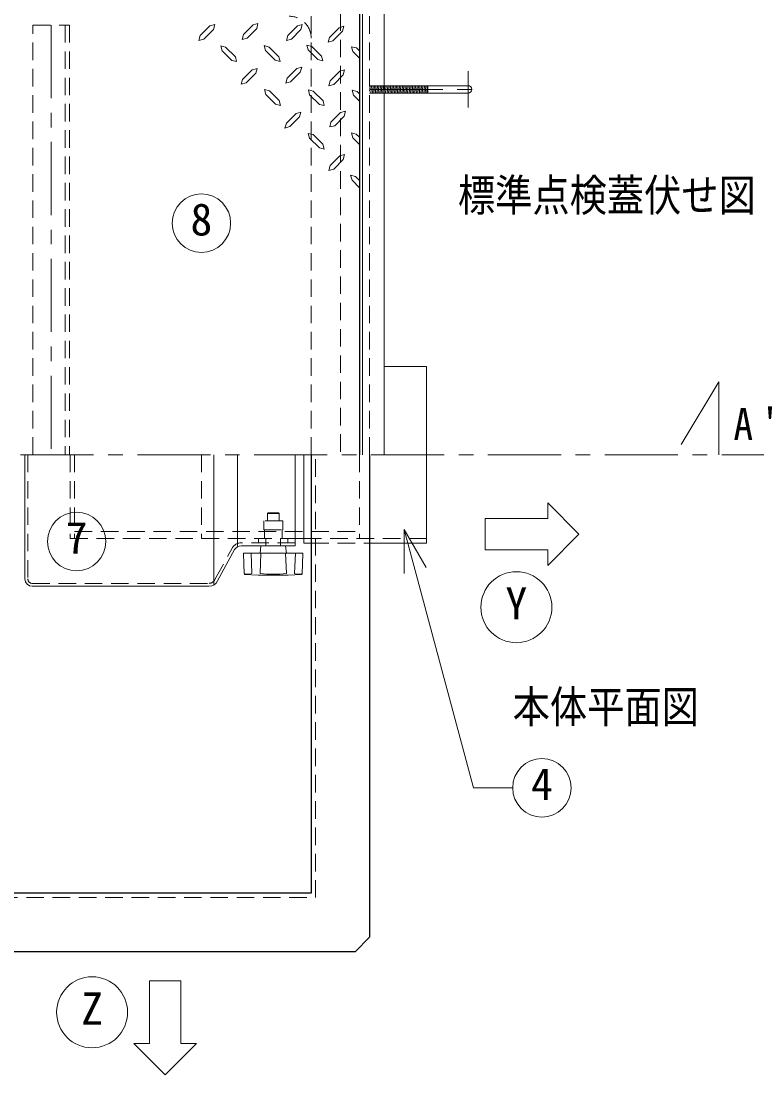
# Model space of a CAD drawing. Units: millimetres at full size, sheet at 1:10; details may follow other scales. Extents: x -2125 to 1925, y -1405 to 1405.
# Drawn here: x 69 to 572, y 321 to 1042 of the extents above; entities that cross this region are included whole.
import ezdxf
from ezdxf.enums import TextEntityAlignment as Align

# ---------------------------------------------------------------- set-up
doc = ezdxf.new("R2010")
doc.units = ezdxf.units.MM
doc.header["$LTSCALE"] = 10
doc.linetypes.add('CHAIN1', pattern=[8, 5, -1, 1, -1])
doc.linetypes.add('DASHED1', pattern=[1.8, 1.2, -0.6])
doc.layers.add('0-A', color=4, linetype='Continuous', lineweight=9)
doc.styles.add('ＭＳ ゴシック', font='')
doc.styles.get('ＭＳ ゴシック').set_extended_font_data('MS Gothic')

msp = doc.modelspace()

# ---------------------------------------------------------------- linework, layer by layer
at = {"layer": '0-A', "color": 7, "lineweight": 18}
for p, q in [((317.2, 1095.02), (317.2, 745.02)), ((302.2, 1080.02), (302.2, 745.02)), ((374.6, 997.52), (317.2, 997.52)), ((374.6, 992.52), (317.2, 992.52)), ((317.2, 805.52), (346.2, 805.52)), ((346.2, 805.52), (346.2, 684.52)), ((71.2, 745.02), (71.2, 660.03)), ((256.2, 745.02), (256.2, 682.74)), ((262.2, 745.02), (262.2, 684.52)), ((330.9, 693.87), (330.9, 663.87)), ((330.9, 693.87), (345.9, 667.89)), ((330.9, 693.87), (378.24, 517.18)), ((214.78, 680.14), (203.07, 658.66)), ((219.17, 682.74), (256.2, 682.74)), ((232.2, 677.74), (232.7, 682.74)), ((250.2, 677.74), (249.7, 682.74)), ((262.2, 684.52), (267.2, 684.52)), ((307.2, 684.52), (346.2, 684.52)), ((221.34, 663.68), (220.85, 677.23)), ((261.06, 677.74), (221.35, 677.74)), ((226.08, 677.74), (226.58, 663.74)), ((232.21, 663.74), (232.71, 677.74)), ((250.19, 663.74), (249.69, 677.74)), ((256.33, 677.74), (255.83, 663.74)), ((261.07, 663.68), (261.55, 677.23)), ((221.81, 663.2), (230.96, 662.76)), ((250.96, 662.74), (231.44, 662.74)), ((260.6, 663.2), (251.44, 662.76)), ((76.2, 655.03), (197.31, 655.03)), ((378.24, 517.18), (405.1, 517.18))]:
    msp.add_line(p, q, dxfattribs=at)
at = {"layer": '0-A', "color": 5, "lineweight": 25}
for p, q in [((300.2, 1079.02), (300.2, 745.02)), ((267.2, 745.02), (267.2, 445.02)), ((307.2, 745.02), (307.2, 415.02)), ((267.2, 445.02), (-932.8, 445.02)), ((307.2, 415.02), (297.2, 405.02)), ((297.2, 405.02), (-962.8, 405.02))]:
    msp.add_line(p, q, dxfattribs=at)
at = {"layer": '0-A', "linetype": 'DASHED1'}
for p, q in [((307.2, 745.02), (307.2, 1075.02)), ((287.2, 1065.02), (287.2, 745.02)), ((98.7, 1039.02), (98.7, 745.02)), ((267.2, 745.02), (267.2, 1045.02)), ((317.2, 997.52), (307.2, 997.52)), ((307.2, 993.76), (307.51, 997.52)), ((308.11, 992.52), (308.51, 997.52)), ((309.11, 992.52), (309.52, 997.52)), ((310.11, 992.52), (310.52, 997.52)), ((311.12, 992.52), (311.52, 997.52)), ((312.12, 992.52), (312.53, 997.52)), ((313.12, 992.52), (313.53, 997.52)), ((314.13, 992.52), (314.53, 997.52)), ((315.13, 992.52), (315.54, 997.52)), ((316.13, 992.52), (316.54, 997.52)), ((317.2, 992.52), (307.2, 992.52)), ((317.14, 992.52), (317.2, 993.35)), ((73.2, 745.02), (73.2, 660.03)), ((102.2, 745.02), (102.2, 687.74)), ((105.2, 745.02), (105.2, 687.74)), ((192.2, 745.02), (192.2, 687.74)), ((300.2, 745.02), (300.2, 687.74)), ((247.7, 699.74), (234.7, 699.74)), ((234.7, 699.74), (234.7, 693.74)), ((237.2, 704.74), (237.2, 699.74)), ((237.2, 704.74), (245.2, 704.74)), ((247.7, 699.74), (247.7, 693.74)), ((105.2, 692.47), (300.2, 692.47)), ((234.7, 693.74), (247.7, 693.74)), ((235.2, 693.74), (235.2, 687.74)), ((247.2, 693.74), (247.2, 687.74)), ((102.2, 687.74), (256.2, 687.74)), ((231.2, 687.74), (231.2, 684.74)), ((236.2, 682.74), (236.2, 687.74)), ((246.2, 682.74), (246.2, 687.74)), ((251.2, 687.74), (251.2, 684.74)), ((262.2, 687.74), (346.2, 687.74)), ((201.31, 659.62), (213.03, 681.1)), ((256.2, 684.74), (219.17, 684.74)), ((267.2, 684.52), (307.2, 684.52)), ((76.2, 657.03), (197.25, 657.03))]:
    msp.add_line(p, q, dxfattribs=at)
at = {"layer": '0-A', "color": 7, "linetype": 'DASHED1', "lineweight": 18}
for p, q in [((76.7, 1039.02), (101.7, 1039.02)), ((76.7, 745.02), (76.7, 1039.02)), ((101.7, 1039.02), (101.7, 745.02)), ((270.2, 442.02), (270.2, 745.02)), ((-935.8, 442.02), (270.2, 442.02))]:
    msp.add_line(p, q, dxfattribs=at)
at = {"layer": '0-A', "linetype": 'CHAIN1'}
for p, q in [((89.2, 1039.02), (89.2, 745.02)), ((374.6, 1007.52), (374.6, 982.52)), ((307.2, 995.02), (387.1, 995.02)), ((546.2, 795.02), (516.2, 745.02)), ((546.2, 795.02), (546.2, 745.02)), ((-1211.8, 745.02), (707.2, 745.02))]:
    msp.add_line(p, q, dxfattribs=at)
at = {"layer": '0-A'}
for p, q in [((191.27, 1031.77), (197.88, 1038.49)), ((197.88, 1038.49), (201.14, 1039.33)), ((201.14, 1039.33), (200.3, 1035.97)), ((220.88, 1032.5), (227.49, 1039.12)), ((227.49, 1039.12), (230.75, 1040.06)), ((230.75, 1040.06), (229.91, 1036.7)), ((251.12, 1031.77), (257.73, 1038.49)), ((257.73, 1038.49), (261.09, 1039.33)), ((261.09, 1039.33), (260.15, 1035.97)), ((191.27, 1031.77), (190.32, 1028.51)), ((193.68, 1029.35), (200.3, 1035.97)), ((220.88, 1032.5), (219.93, 1029.14)), ((223.29, 1030.09), (229.91, 1036.7)), ((251.12, 1031.77), (250.28, 1028.51)), ((253.64, 1029.35), (260.15, 1035.97)), ((279.68, 1030.61), (286.29, 1037.23)), ((282.09, 1028.2), (288.71, 1034.81)), ((286.29, 1037.23), (289.55, 1038.17)), ((289.55, 1038.17), (288.71, 1034.81)), ((193.68, 1029.35), (190.32, 1028.51)), ((208.59, 1023.89), (205.34, 1024.84)), ((206.18, 1021.48), (205.34, 1024.84)), ((208.59, 1023.89), (215.31, 1017.28)), ((223.29, 1030.09), (219.93, 1029.14)), ((238.41, 1024), (235.05, 1024.94)), ((236, 1021.58), (235.05, 1024.94)), ((238.41, 1024), (245.03, 1017.38)), ((253.64, 1029.35), (250.28, 1028.51)), ((267.5, 1024.42), (264.24, 1025.36)), ((265.08, 1022), (264.24, 1025.36)), ((267.5, 1024.42), (274.22, 1017.8)), ((279.68, 1030.61), (278.73, 1027.25)), ((282.09, 1028.2), (278.73, 1027.25)), ((298.16, 1023.37), (294.8, 1024.21)), ((295.74, 1020.85), (294.8, 1024.21)), ((206.18, 1021.48), (212.79, 1014.86)), ((215.31, 1017.28), (216.15, 1014.02)), ((236, 1021.58), (242.61, 1014.97)), ((245.03, 1017.38), (245.97, 1014.02)), ((265.08, 1022), (271.7, 1015.39)), ((274.22, 1017.8), (275.06, 1014.44)), ((295.74, 1020.85), (300.2, 1016.39)), ((298.16, 1023.37), (300.2, 1021.32)), ((216.15, 1014.02), (212.79, 1014.86)), ((245.97, 1014.02), (242.61, 1014.97)), ((275.06, 1014.44), (271.7, 1015.39)), ((222.66, 999.43), (229.28, 1006.04)), ((250.7, 1002.68), (249.75, 999.32)), ((250.7, 1002.68), (257.31, 1009.3)), ((253.11, 1000.27), (259.73, 1006.88)), ((280.1, 1000.79), (286.71, 1007.51)), ((282.62, 998.38), (289.13, 1004.99)), ((286.71, 1007.51), (290.07, 1008.35)), ((290.07, 1008.35), (289.13, 1004.99)), ((220.25, 1001.84), (219.3, 998.48)), ((222.66, 999.43), (219.3, 998.48)), ((253.11, 1000.27), (249.75, 999.32)), ((280.1, 1000.79), (279.26, 997.54)), ((282.62, 998.38), (279.26, 997.54)), ((317.2, 993.35), (317.54, 997.52)), ((318.14, 992.52), (318.55, 997.52)), ((319.14, 992.52), (319.55, 997.52)), ((320.15, 992.52), (320.55, 997.52)), ((321.15, 992.52), (321.56, 997.52)), ((322.15, 992.52), (322.56, 997.52)), ((323.16, 992.52), (323.56, 997.52)), ((324.16, 992.52), (324.57, 997.52)), ((325.16, 992.52), (325.57, 997.52)), ((326.17, 992.52), (326.57, 997.52)), ((327.17, 992.52), (327.58, 997.52)), ((328.17, 992.52), (328.58, 997.52)), ((329.18, 992.52), (329.58, 997.52)), ((330.18, 992.52), (330.59, 997.52)), ((331.18, 992.52), (331.59, 997.52)), ((332.19, 992.52), (332.59, 997.52)), ((333.19, 992.52), (333.6, 997.52)), ((334.19, 992.52), (334.6, 997.52)), ((335.2, 992.52), (335.6, 997.52)), ((336.2, 992.52), (336.61, 997.52)), ((337.2, 992.52), (337.61, 997.52)), ((338.21, 992.52), (338.61, 997.52)), ((339.21, 992.52), (339.62, 997.52)), ((340.21, 992.52), (340.62, 997.52)), ((341.22, 992.52), (341.62, 997.52)), ((342.22, 992.52), (342.63, 997.52)), ((343.22, 992.52), (343.63, 997.52)), ((344.23, 992.52), (344.63, 997.52)), ((345.23, 992.52), (345.64, 997.52)), ((346.23, 992.52), (346.64, 997.52)), ((347.1, 997.52), (347.1, 992.52)), ((236.21, 991.55), (235.26, 994.91)), ((238.62, 993.97), (235.26, 994.91)), ((236.21, 991.55), (242.72, 984.94)), ((238.62, 993.97), (245.24, 987.35)), ((268.55, 993.86), (265.29, 994.7)), ((266.13, 991.34), (265.29, 994.7)), ((266.13, 991.34), (272.75, 984.73)), ((268.55, 993.86), (275.27, 987.14)), ((296.06, 991.03), (295.22, 994.39)), ((298.58, 993.55), (295.22, 994.39)), ((296.06, 991.03), (300.2, 986.88)), ((298.58, 993.55), (300.2, 991.92)), ((246.08, 983.99), (242.72, 984.94)), ((245.24, 987.35), (246.08, 983.99)), ((276.11, 983.89), (272.75, 984.73)), ((275.27, 987.14), (276.11, 983.89)), ((250.17, 971.92), (256.79, 978.53)), ((252.59, 969.5), (259.2, 976.12)), ((280.73, 972.55), (287.34, 979.27)), ((283.25, 970.13), (289.76, 976.75)), ((287.34, 979.27), (290.7, 980.11)), ((290.7, 980.11), (289.76, 976.75)), ((250.17, 971.92), (249.23, 968.56)), ((252.59, 969.5), (249.23, 968.56)), ((280.73, 972.55), (279.89, 969.29)), ((283.25, 970.13), (279.89, 969.29)), ((268.55, 964.04), (265.19, 964.88)), ((266.13, 961.52), (265.19, 964.88)), ((266.13, 961.52), (272.75, 955.01)), ((268.55, 964.04), (275.16, 957.43)), ((295.64, 961.94), (294.69, 965.3)), ((298.05, 964.46), (294.69, 965.3)), ((295.64, 961.94), (300.2, 957.19)), ((298.05, 964.46), (300.2, 962.31)), ((276.11, 954.07), (272.75, 955.01)), ((275.16, 957.43), (276.11, 954.07)), ((280.1, 942.94), (286.71, 949.55)), ((282.62, 940.52), (289.13, 947.14)), ((286.71, 949.55), (290.07, 950.5)), ((290.07, 950.5), (289.13, 947.14)), ((280.1, 942.94), (279.26, 939.58)), ((282.62, 940.52), (279.26, 939.58)), ((295.11, 932.86), (294.17, 936.22)), ((297.53, 935.38), (294.17, 936.22)), ((295.11, 932.86), (300.2, 927.56)), ((297.53, 935.38), (300.2, 932.7)), ((200.51, 656), (200.51, 745.02)), ((216.62, 745.02), (216.62, 682.04)), ((450.49, 690.73), (429.06, 712.16)), ((429.06, 701.45), (429.06, 712.16)), ((386.2, 701.45), (429.06, 701.45)), ((386.2, 680.02), (386.2, 701.45)), ((262.2, 687.74), (256.2, 687.74)), ((450.49, 690.73), (429.06, 669.3)), ((386.2, 680.02), (429.06, 680.02)), ((429.06, 669.3), (429.06, 680.02)), ((156.49, 385.02), (156.49, 342.16)), ((156.49, 385.02), (177.92, 385.02)), ((177.92, 385.02), (177.92, 342.16)), ((145.78, 342.16), (156.49, 342.16)), ((167.2, 320.73), (145.78, 342.16)), ((167.2, 320.73), (188.63, 342.16)), ((177.92, 342.16), (188.63, 342.16))]:
    msp.add_line(p, q, dxfattribs=at)
for points in [[(257.31, 1009.3), (260.67, 1010.14), (259.73, 1006.88)], [(220.25, 1001.84), (226.86, 1008.46), (230.12, 1009.4), (229.28, 1006.04)], [(256.79, 978.53), (260.15, 979.37), (259.2, 976.12)]]:
    msp.add_lwpolyline(points, dxfattribs=at)
at = {"layer": '0-A', "linetype": 'DASHED1'}
msp.add_lwpolyline([(237.2, 704.74), (237.7, 705.24), (244.7, 705.24), (245.2, 704.74), (245.2, 699.74)], dxfattribs=at)
at = {"layer": '0-A', "color": 7, "lineweight": 18}
for centre, radius in [((192.03, 903.47), 20), ((106.61, 685.65), 20), ((407.63, 640.73), 24.29), ((425.1, 517.18), 20), ((117.2, 363.59), 24.29)]:
    msp.add_circle(centre, radius, dxfattribs=at)
at = {"layer": '0-A', "linetype": 'DASHED1'}
for centre, radius, start, end in [((252.2, 1030.02), 15, 0, 90), ((219.17, 677.74), 7, 90, 151.38954), ((76.2, 660.03), 3, 180, 270), ((196.92, 662.02), 5, 273.76262, 331.38954)]:
    msp.add_arc(centre, radius, start, end, dxfattribs=at)
at = {"layer": '0-A', "color": 7, "lineweight": 18}
for centre, radius, start, end in [((374.6, 995.02), 2.5, 270, 90), ((219.17, 677.74), 5, 90, 151.38954), ((221.35, 677.24), 0.5, 90, 182.04541), ((261.06, 677.24), 0.5, 357.95459, 90), ((223.96, 670.38), 7.13, 248.41749, 291.58251), ((221.84, 663.7), 0.5, 182.04541, 267.23949), ((241.2, 744.3), 81.06, 263.6327, 276.3673), ((258.45, 670.38), 7.13, 248.41749, 291.58251), ((260.57, 663.7), 0.5, 272.76051, 357.95459), ((76.2, 660.03), 5, 180, 270), ((196.92, 662.02), 7, 273.17983, 331.38954), ((231.44, 672.74), 10, 267.23949, 270), ((250.96, 672.74), 10, 270, 272.76051)]:
    msp.add_arc(centre, radius, start, end, dxfattribs=at)

# ---------------------------------------------------------------- texts
at = {"layer": '0-A', "color": 7, "style": 'ＭＳ ゴシック', "width": 0.85}
for s, p in [('標準点検蓋伏せ図', (367.6, 905.02)), ('本体平面図', (405.1, 555.02))]:
    msp.add_text(s, height=21.99, dxfattribs=at).set_placement(p, align=Align.BOTTOM_LEFT)
at = {"layer": '0-A', "color": 7, "style": 'ＭＳ ゴシック'}
for s, p in [('8', (184.53, 888.47)), ('7', (99.11, 670.65)), ('Y', (400.13, 625.73)), ('4', (417.6, 502.18)), ('Z', (109.7, 348.59))]:
    msp.add_text(s, height=21.99, dxfattribs=at).set_placement(p, align=Align.BOTTOM_LEFT)
at = {"layer": '0-A', "color": 7, "insert": (556.2, 755.02), "char_height": 21.99, "attachment_point": 7, "style": 'ＭＳ ゴシック'}
msp.add_mtext("\\T1.36;\\W0.9;A'", dxfattribs=at)

doc.saveas('drawing.dxf')
